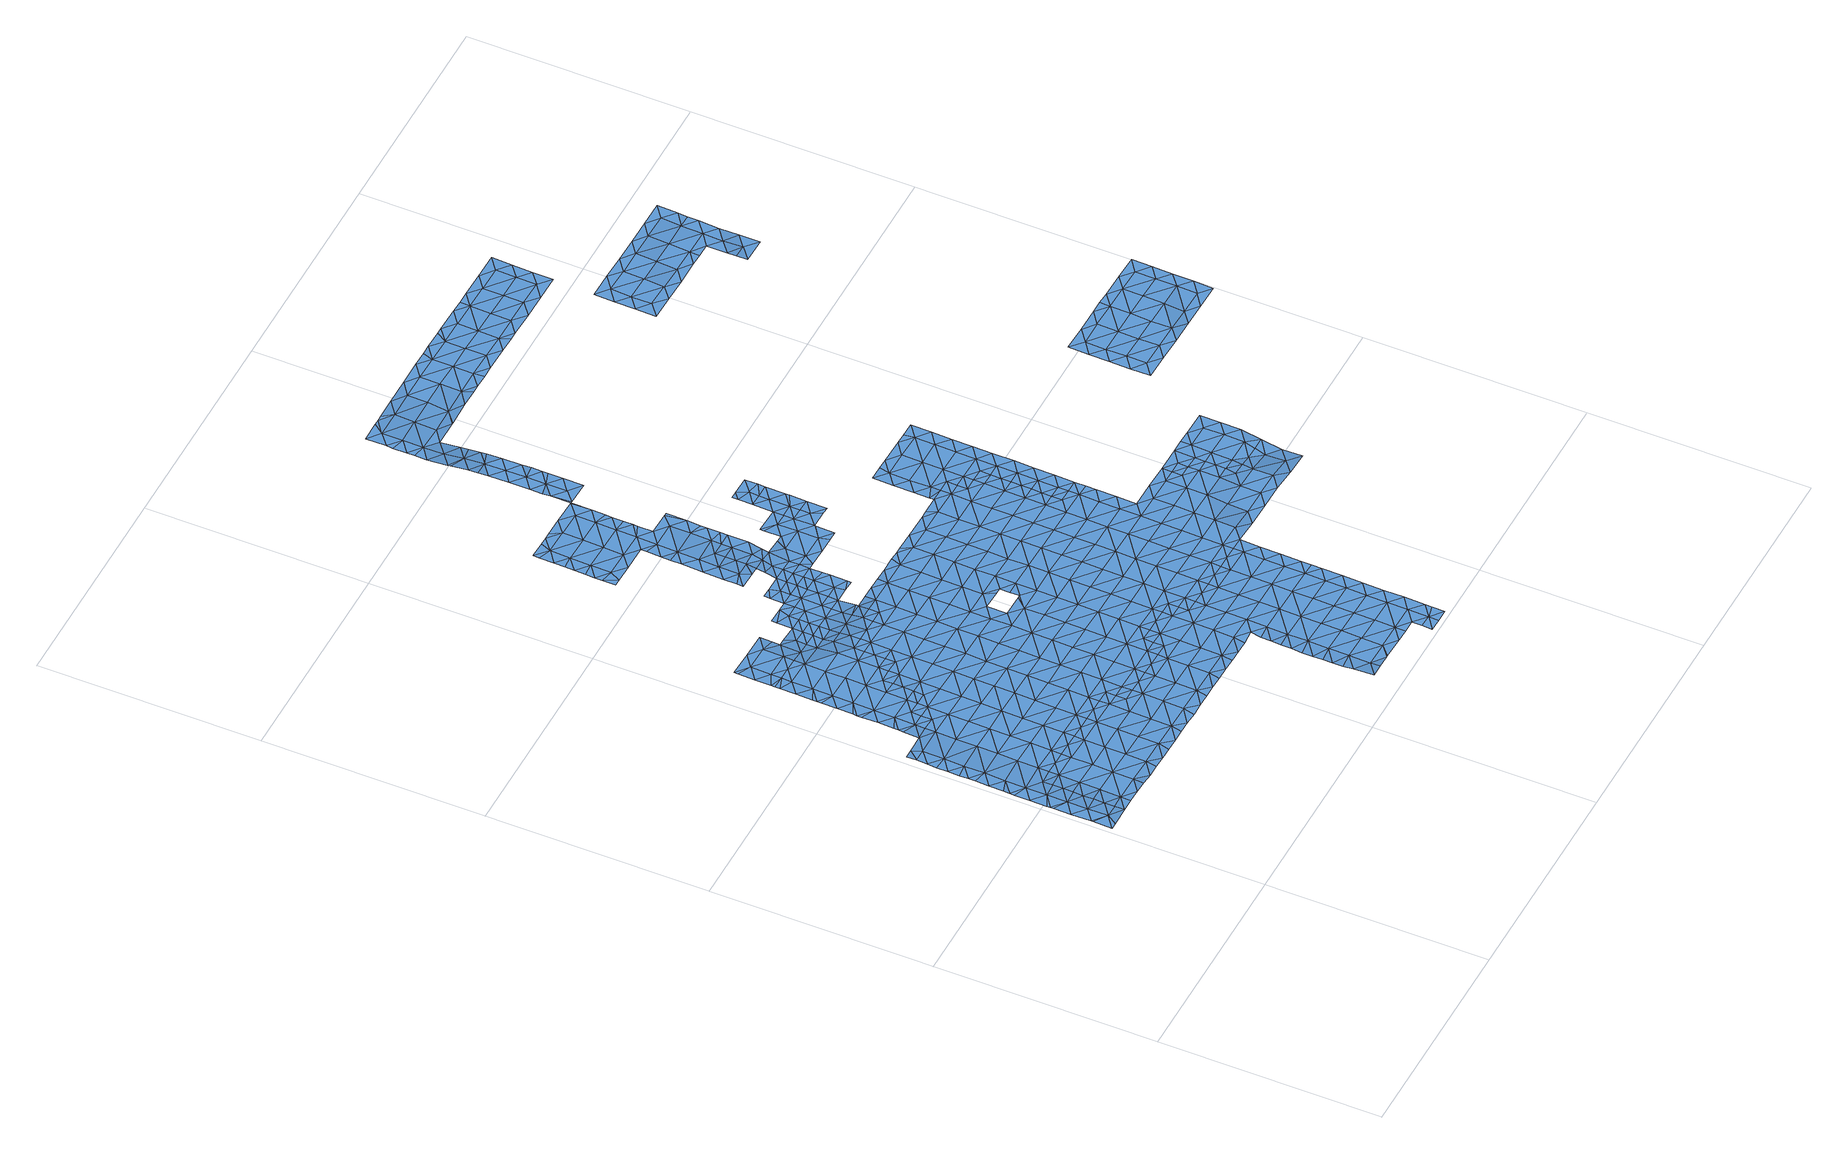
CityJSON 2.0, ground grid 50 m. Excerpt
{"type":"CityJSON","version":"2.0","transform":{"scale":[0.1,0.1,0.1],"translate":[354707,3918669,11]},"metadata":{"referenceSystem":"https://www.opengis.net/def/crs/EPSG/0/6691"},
"CityObjects":{
"waterbody1":{"type":"WaterBody","attributes":{"name":"7","class":"1140","function":"1","WaterBodyRiverFloodingRiskAttribute.description":"4","WaterBodyRiverFloodingRiskAttribute.rankOrg":"1","WaterBodyRiverFloodingRiskAttribute.adminType":"2","WaterBodyRiverFloodingRiskAttribute.scale":"L2"},"geometry":[{"type":"MultiSurface","lod":"1","boundaries":[[[0,1,2]],[[2,1,3]],[[3,1,4]],[[5,4,1]],[[6,4,5]],[[1,0,7]],[[6,8,9]],[[10,5,1]],[[9,8,11]],[[12,10,1]],[[6,5,8]],[[12,1,7]],[[13,14,15]],[[13,11,14]],[[16,17,5]],[[11,8,14]],[[5,10,16]],[[8,5,17]],[[15,18,19]],[[19,18,20]],[[21,22,8]],[[15,14,18]],[[8,17,21]],[[14,8,22]],[[23,24,25]],[[23,20,24]],[[26,27,14]],[[14,27,18]],[[20,18,24]],[[26,14,22]],[[28,25,29]],[[25,24,29]],[[30,28,29]],[[31,32,30]],[[27,33,18]],[[32,31,34]],[[31,30,29]],[[33,35,18]],[[34,36,37]],[[31,36,34]],[[24,18,35]],[[36,38,37]],[[27,39,33]],[[29,24,35]],[[38,40,41]],[[42,31,29]],[[36,40,38]],[[41,43,44]],[[39,45,33]],[[41,40,43]],[[46,29,35]],[[42,29,46]],[[36,31,42]],[[40,47,43]],[[48,33,45]],[[33,49,35]],[[42,50,36]],[[51,48,45]],[[40,36,52]],[[46,35,49]],[[52,36,50]],[[40,52,47]],[[33,48,49]],[[53,42,46]],[[51,54,48]],[[53,50,42]],[[55,46,49]],[[56,47,52]],[[53,46,55]],[[57,48,54]],[[53,58,50]],[[56,52,59]],[[49,48,60]],[[52,50,61]],[[54,62,57]],[[55,49,60]],[[61,50,58]],[[48,57,60]],[[63,53,55]],[[59,52,61]],[[62,64,57]],[[63,58,53]],[[65,55,60]],[[66,67,68]],[[66,59,61]],[[68,59,66]],[[63,55,65]],[[64,69,57]],[[57,69,60]],[[63,70,58]],[[71,67,66]],[[61,58,70]],[[72,71,66]],[[69,64,73]],[[65,60,74]],[[66,61,75]],[[74,60,69]],[[75,61,70]],[[73,76,69]],[[77,65,74]],[[78,70,63]],[[79,66,75]],[[72,66,79]],[[63,65,80]],[[80,78,63]],[[65,77,80]],[[81,69,76]],[[69,82,74]],[[83,84,85]],[[70,86,75]],[[83,72,79]],[[85,72,83]],[[83,87,84]],[[75,88,79]],[[89,87,90]],[[81,76,91]],[[89,84,87]],[[77,74,82]],[[88,83,79]],[[69,81,82]],[[70,78,86]],[[82,92,77]],[[77,93,80]],[[94,90,87]],[[91,95,81]],[[75,86,88]],[[96,87,83]],[[88,97,83]],[[87,98,94]],[[99,86,78]],[[100,82,81]],[[101,102,103]],[[77,92,93]],[[104,81,95]],[[78,80,99]],[[95,101,105]],[[100,92,82]],[[101,103,105]],[[80,93,99]],[[83,97,96]],[[104,95,105]],[[98,87,96]],[[103,106,105]],[[100,81,104]],[[107,93,92]],[[88,86,108]],[[88,109,97]],[[100,107,92]],[[86,99,108]],[[110,111,112]],[[110,98,96]],[[112,98,110]],[[106,113,105]],[[88,108,109]],[[114,115,116]],[[115,111,110]],[[114,111,115]],[[104,105,113]],[[99,93,117]],[[96,97,118]],[[113,119,104]],[[104,120,100]],[[93,107,117]],[[97,109,118]],[[121,116,115]],[[106,122,113]],[[119,120,104]],[[108,99,123]],[[100,120,107]],[[124,115,110]],[[123,99,117]],[[123,125,108]],[[108,126,109]],[[96,118,127]],[[110,96,124]],[[122,128,113]],[[124,96,127]],[[129,118,109]],[[121,115,130]],[[120,131,107]],[[107,132,117]],[[124,133,115]],[[131,132,107]],[[128,134,113]],[[126,108,125]],[[135,119,113]],[[115,133,130]],[[117,136,123]],[[135,120,119]],[[127,118,129]],[[123,136,125]],[[109,126,129]],[[129,137,127]],[[134,128,138]],[[139,130,133]],[[135,113,134]],[[136,117,132]],[[140,126,125]],[[124,127,137]],[[120,141,131]],[[142,133,124]],[[137,142,124]],[[138,143,134]],[[133,144,139]],[[131,145,132]],[[140,125,136]],[[120,135,141]],[[141,145,131]],[[146,135,134]],[[147,144,133]],[[142,147,133]],[[148,146,134]],[[134,143,148]],[[129,126,149]],[[132,150,136]],[[129,151,137]],[[145,150,132]],[[126,140,149]],[[152,141,135]],[[151,129,149]],[[153,135,146]],[[144,154,155]],[[147,154,144]],[[136,156,140]],[[151,157,137]],[[137,158,142]],[[155,154,159]],[[140,160,149]],[[157,158,137]],[[161,145,141]],[[162,136,150]],[[142,163,147]],[[153,146,164]],[[165,159,154]],[[160,166,149]],[[152,135,153]],[[149,166,151]],[[140,156,160]],[[158,163,142]],[[136,162,156]],[[167,165,154]],[[164,168,153]],[[161,141,152]],[[150,145,161]],[[169,162,150]],[[163,170,147]],[[166,171,151]],[[161,169,150]],[[151,172,157]],[[154,147,170]],[[173,152,153]],[[174,160,156]],[[171,172,151]],[[154,170,167]],[[173,153,168]],[[157,172,158]],[[169,175,162]],[[176,171,166]],[[177,161,152]],[[156,162,175]],[[178,179,156]],[[158,180,163]],[[174,156,179]],[[172,180,158]],[[173,168,181]],[[167,170,182]],[[183,169,161]],[[177,152,173]],[[184,171,176]],[[156,175,178]],[[180,185,163]],[[181,186,173]],[[183,161,177]],[[170,163,185]],[[184,187,171]],[[188,175,169]],[[189,172,171]],[[182,170,190]],[[191,192,184]],[[191,179,192]],[[185,193,170]],[[179,178,192]],[[194,177,173]],[[195,196,197]],[[198,169,183]],[[199,173,186]],[[200,180,172]],[[201,197,196]],[[190,170,193]],[[186,201,196]],[[187,184,192]],[[194,183,177]],[[188,169,198]],[[189,171,187]],[[202,185,180]],[[199,186,196]],[[193,203,190]],[[178,175,204]],[[178,205,192]],[[195,206,196]],[[194,173,199]],[[207,198,183]],[[204,175,188]],[[200,202,180]],[[202,193,185]],[[172,189,200]],[[206,208,196]],[[205,178,204]],[[187,192,205]],[[196,208,199]],[[209,189,187]],[[207,183,194]],[[198,210,188]],[[207,210,198]],[[203,193,211]],[[212,208,206]],[[209,187,205]],[[208,213,199]],[[199,214,194]],[[215,193,202]],[[210,216,188]],[[211,193,215]],[[213,214,199]],[[204,188,216]],[[200,189,217]],[[211,215,218]],[[194,219,207]],[[204,220,205]],[[189,209,217]],[[212,221,208]],[[202,200,222]],[[207,223,210]],[[204,216,224]],[[205,225,209]],[[200,217,222]],[[222,226,202]],[[223,216,210]],[[220,204,224]],[[220,225,205]],[[218,215,227]],[[194,214,219]],[[215,202,226]],[[228,217,209]],[[213,208,229]],[[208,221,229]],[[207,219,223]],[[215,230,227]],[[217,228,222]],[[223,231,216]],[[215,226,230]],[[221,232,229]],[[214,213,233]],[[224,216,231]],[[234,226,222]],[[224,235,220]],[[213,229,233]],[[209,225,228]],[[232,236,229]],[[219,214,237]],[[220,238,225]],[[214,233,237]],[[237,239,219]],[[219,240,223]],[[226,241,230]],[[224,231,235]],[[222,228,234]],[[234,241,226]],[[242,233,229]],[[227,230,243]],[[244,228,225]],[[220,235,238]],[[245,237,233]],[[229,236,242]],[[246,235,231]],[[247,242,236]],[[219,239,240]],[[242,245,233]],[[228,248,234]],[[249,230,241]],[[231,223,246]],[[225,238,244]],[[243,230,249]],[[250,239,237]],[[223,240,246]],[[235,251,238]],[[245,250,237]],[[252,243,249]],[[228,244,248]],[[247,253,242]],[[254,240,239]],[[255,256,234]],[[251,235,246]],[[238,257,244]],[[249,258,252]],[[251,257,238]],[[234,248,255]],[[241,234,256]],[[253,259,242]],[[260,246,240]],[[261,245,242]],[[244,262,248]],[[239,250,254]],[[249,241,263]],[[264,250,245]],[[263,241,256]],[[249,263,258]],[[246,265,251]],[[240,254,260]],[[244,257,262]],[[266,259,253]],[[261,242,259]],[[264,254,250]],[[255,248,267]],[[246,260,265]],[[265,268,251]],[[251,269,257]],[[248,262,267]],[[267,270,255]],[[271,258,263]],[[272,260,254]],[[257,273,262]],[[268,269,251]],[[245,261,264]],[[256,255,270]],[[263,256,274]],[[275,265,260]],[[273,276,262]],[[277,261,259]],[[263,278,271]],[[276,279,262]],[[262,279,267]],[[257,269,273]],[[280,278,263]],[[263,274,280]],[[254,264,272]],[[274,256,281]],[[282,268,265]],[[256,270,281]],[[275,282,265]],[[279,283,267]],[[259,266,277]],[[283,284,267]],[[267,284,270]],[[275,260,285]],[[277,286,261]],[[261,287,264]],[[260,272,285]],[[288,273,269]],[[289,269,268]],[[290,274,281]],[[284,291,270]],[[292,281,270]],[[291,292,270]],[[289,268,282]],[[266,293,277]],[[264,294,272]],[[295,290,281]],[[296,297,269]],[[296,269,289]],[[261,286,287]],[[272,294,285]],[[295,281,292]],[[288,269,297]],[[275,285,298]],[[299,290,295]],[[300,286,277]],[[294,264,287]],[[293,300,277]],[[301,287,286]],[[298,285,302]],[[285,294,302]],[[301,286,300]],[[303,294,287]],[[293,304,300]],[[305,303,287]],[[302,294,306]],[[287,301,305]],[[306,307,302]],[[298,302,308]],[[307,308,302]],[[304,309,300]],[[300,309,301]],[[306,294,303]],[[301,310,305]],[[311,306,303]],[[310,312,305]],[[312,313,305]],[[301,314,310]],[[303,305,313]],[[315,311,303]],[[304,316,309]],[[301,309,314]],[[315,303,313]],[[317,310,314]],[[311,315,318]],[[316,319,309]],[[314,320,317]],[[314,309,319]],[[319,321,314]],[[314,321,320]],[[316,322,319]],[[323,320,321]],[[324,321,319]],[[322,324,319]],[[321,325,323]],[[324,325,321]]]}]},
"waterbody2":{"type":"WaterBody","attributes":{"name":"7","class":"1140","function":"1","WaterBodyRiverFloodingRiskAttribute.description":"4","WaterBodyRiverFloodingRiskAttribute.rankOrg":"2","WaterBodyRiverFloodingRiskAttribute.adminType":"2","WaterBodyRiverFloodingRiskAttribute.scale":"L2"},"geometry":[{"type":"MultiSurface","lod":"1","boundaries":[[[326,90,327]],[[328,326,329]],[[71,328,67]],[[330,59,68]],[[111,331,332]],[[112,111,332]],[[98,112,332]],[[94,98,332]],[[329,326,327]],[[84,326,328]],[[85,71,72]],[[71,85,328]],[[85,84,328]],[[84,89,326]],[[89,90,326]],[[333,334,335]],[[90,332,327]],[[94,332,90]],[[68,67,330]],[[336,330,337]],[[67,337,330]],[[328,337,67]],[[337,328,329]],[[338,337,329]],[[339,338,329]],[[340,329,334]],[[340,334,341]],[[342,343,344]],[[345,346,347]],[[344,343,348]],[[348,349,350]],[[351,159,352]],[[353,335,334]],[[114,116,331]],[[121,130,354]],[[354,130,355]],[[354,355,356]],[[357,116,349]],[[139,144,351]],[[144,155,351]],[[340,339,329]],[[341,334,333]],[[329,327,334]],[[327,332,331]],[[358,359,343]],[[350,360,348]],[[348,360,361]],[[361,344,348]],[[362,345,363]],[[345,347,363]],[[364,363,347]],[[363,364,358]],[[365,358,364]],[[366,358,365]],[[366,335,358]],[[366,367,335]],[[327,353,334]],[[353,327,331]],[[353,331,359]],[[155,159,351]],[[357,349,348]],[[343,357,348]],[[359,357,343]],[[331,357,359]],[[357,331,116]],[[353,359,335]],[[116,354,349]],[[114,331,111]],[[116,121,354]],[[130,351,355]],[[356,349,354]],[[352,355,351]],[[130,139,351]],[[368,330,336]],[[369,336,337]],[[369,337,338]],[[333,335,367]],[[358,335,359]],[[358,343,363]],[[363,343,362]],[[342,362,343]],[[47,330,368]],[[47,56,330]],[[56,59,330]]]}]},
"waterbody3":{"type":"WaterBody","attributes":{"name":"7","class":"1140","function":"1","WaterBodyRiverFloodingRiskAttribute.description":"4","WaterBodyRiverFloodingRiskAttribute.rankOrg":"1","WaterBodyRiverFloodingRiskAttribute.adminType":"2","WaterBodyRiverFloodingRiskAttribute.scale":"L2"},"geometry":[{"type":"MultiSurface","lod":"1","boundaries":[[[345,362,370]],[[371,370,362]],[[345,370,372]],[[372,370,373]],[[374,375,376]],[[361,374,376]],[[361,360,374]],[[376,377,344]],[[377,376,378]],[[377,379,380]],[[377,380,371]],[[371,380,381]],[[381,380,382]],[[382,380,383]],[[383,380,379]],[[371,344,377]],[[342,344,371]],[[345,372,346]],[[362,342,371]],[[376,344,361]],[[375,378,376]],[[381,370,371]],[[384,381,382]],[[373,381,385]],[[373,370,381]],[[385,381,384]]]}]},
"waterbody4":{"type":"WaterBody","attributes":{"name":"7","class":"1140","function":"1","WaterBodyRiverFloodingRiskAttribute.description":"4","WaterBodyRiverFloodingRiskAttribute.rankOrg":"2","WaterBodyRiverFloodingRiskAttribute.adminType":"2","WaterBodyRiverFloodingRiskAttribute.scale":"L2"},"geometry":[{"type":"MultiSurface","lod":"1","boundaries":[[[386,387,388]],[[389,390,391]],[[392,393,389]],[[393,392,394]],[[128,395,396]],[[397,143,398]],[[397,398,399]],[[400,401,402]],[[402,388,403]],[[403,388,387]],[[404,403,387]],[[404,405,403]],[[406,405,404]],[[406,407,405]],[[406,408,407]],[[406,409,408]],[[406,410,409]],[[410,411,409]],[[410,412,411]],[[404,412,410]],[[411,412,413]],[[412,414,413]],[[387,414,412]],[[413,414,390]],[[413,390,415]],[[415,390,393]],[[416,415,393]],[[417,415,416]],[[411,415,417]],[[418,411,417]],[[419,418,417]],[[418,419,420]],[[421,420,419]],[[422,423,424]],[[422,425,423]],[[426,423,425]],[[423,426,427]],[[427,426,428]],[[426,429,428]],[[426,417,429]],[[428,429,430]],[[430,429,416]],[[430,416,431]],[[416,432,431]],[[431,432,433]],[[432,434,433]],[[394,434,432]],[[435,436,396]],[[437,435,438]],[[439,440,441]],[[439,424,440]],[[442,437,443]],[[408,444,445]],[[446,447,448]],[[448,449,446]],[[448,450,449]],[[64,451,452]],[[448,453,454]],[[448,455,453]],[[453,455,456]],[[456,457,453]],[[458,459,460]],[[438,460,459]],[[461,431,462]],[[460,438,463]],[[438,464,463]],[[438,435,464]],[[435,396,464]],[[396,395,464]],[[465,464,395]],[[465,395,106]],[[122,106,395]],[[395,128,122]],[[465,106,103]],[[103,102,465]],[[466,467,468]],[[468,467,469]],[[470,471,472]],[[471,473,472]],[[473,474,472]],[[475,470,472]],[[476,475,477]],[[477,475,400]],[[400,403,477]],[[478,476,477]],[[478,477,479]],[[407,479,477]],[[480,479,407]],[[468,479,480]],[[468,481,479]],[[482,479,481]],[[478,479,482]],[[475,472,400]],[[469,481,468]],[[466,468,480]],[[483,466,480]],[[480,484,483]],[[408,484,480]],[[445,484,408]],[[485,444,409]],[[409,486,485]],[[418,486,409]],[[487,486,418]],[[442,441,437]],[[440,437,441]],[[437,440,435]],[[435,440,436]],[[440,427,436]],[[436,427,399]],[[398,436,399]],[[398,396,436]],[[143,396,398]],[[138,396,143]],[[138,128,396]],[[181,168,488]],[[168,397,488]],[[168,164,397]],[[164,146,397]],[[397,146,148]],[[397,399,488]],[[488,399,197]],[[197,399,489]],[[489,399,428]],[[195,197,489]],[[212,461,221]],[[461,462,221]],[[102,490,465]],[[462,431,491]],[[491,236,462]],[[247,236,491]],[[253,247,491]],[[232,462,236]],[[232,221,462]],[[212,206,461]],[[461,206,489]],[[430,461,489]],[[201,186,488]],[[489,206,195]],[[197,201,488]],[[181,488,186]],[[492,490,102]],[[452,490,492]],[[493,490,452]],[[493,494,490]],[[454,494,493]],[[495,493,452]],[[493,495,450]],[[494,465,490]],[[494,463,465]],[[463,494,453]],[[463,464,465]],[[460,463,453]],[[496,438,459]],[[496,443,438]],[[437,438,443]],[[458,460,457]],[[460,453,457]],[[453,494,454]],[[450,454,493]],[[449,450,497]],[[449,497,498]],[[498,497,499]],[[497,500,499]],[[10,499,500]],[[499,501,498]],[[502,501,499]],[[449,503,504]],[[505,503,498]],[[101,95,492]],[[91,492,95]],[[91,76,492]],[[54,51,506]],[[506,451,54]],[[507,451,506]],[[507,495,451]],[[507,497,495]],[[507,508,497]],[[507,509,508]],[[509,22,508]],[[26,22,509]],[[7,502,499]],[[501,505,498]],[[503,449,498]],[[504,446,449]],[[447,455,448]],[[12,7,499]],[[499,10,12]],[[16,10,500]],[[17,16,500]],[[17,500,508]],[[448,454,450]],[[21,17,508]],[[26,509,27]],[[22,21,508]],[[508,500,497]],[[495,497,450]],[[451,495,452]],[[451,64,62]],[[73,64,452]],[[76,73,452]],[[507,506,509]],[[506,45,509]],[[62,54,451]],[[51,45,506]],[[45,39,509]],[[39,27,509]],[[76,452,492]],[[102,101,492]],[[253,491,510]],[[510,491,433]],[[434,510,433]],[[491,431,433]],[[461,430,431]],[[428,430,489]],[[428,399,427]],[[440,423,427]],[[426,425,419]],[[423,440,424]],[[425,421,419]],[[420,487,418]],[[419,417,426]],[[429,417,416]],[[416,393,432]],[[413,415,411]],[[409,411,418]],[[408,409,444]],[[480,407,408]],[[407,477,405]],[[410,406,404]],[[405,477,403]],[[404,387,412]],[[402,403,400]],[[401,400,472]],[[511,401,472]],[[511,472,474]],[[393,394,432]],[[389,393,390]],[[391,390,414]],[[414,386,391]],[[387,386,414]],[[148,143,397]]]}]},
"waterbody5":{"type":"WaterBody","attributes":{"name":"7","class":"1140","function":"1","WaterBodyRiverFloodingRiskAttribute.description":"4","WaterBodyRiverFloodingRiskAttribute.rankOrg":"1","WaterBodyRiverFloodingRiskAttribute.adminType":"2","WaterBodyRiverFloodingRiskAttribute.scale":"L2"},"geometry":[{"type":"MultiSurface","lod":"1","boundaries":[[[512,352,159]],[[355,513,514]],[[512,515,516]],[[352,512,516]],[[515,517,516]],[[356,355,514]],[[518,350,514]],[[356,514,350]],[[349,356,350]],[[355,516,513]],[[517,513,516]],[[355,352,516]],[[350,518,360]],[[514,513,518]]]}]},
"waterbody6":{"type":"WaterBody","attributes":{"name":"7","class":"1140","function":"1","WaterBodyRiverFloodingRiskAttribute.description":"4","WaterBodyRiverFloodingRiskAttribute.rankOrg":"1","WaterBodyRiverFloodingRiskAttribute.adminType":"2","WaterBodyRiverFloodingRiskAttribute.scale":"L2"},"geometry":[{"type":"MultiSurface","lod":"1","boundaries":[[[519,520,521]],[[522,523,524]],[[375,519,521]],[[375,521,522]],[[523,522,521]],[[525,523,521]],[[520,525,521]],[[523,525,526]]]}]},
"waterbody7":{"type":"WaterBody","attributes":{"name":"7","class":"1140","function":"1","WaterBodyRiverFloodingRiskAttribute.description":"4","WaterBodyRiverFloodingRiskAttribute.rankOrg":"2","WaterBodyRiverFloodingRiskAttribute.adminType":"2","WaterBodyRiverFloodingRiskAttribute.scale":"L2"},"geometry":[{"type":"MultiSurface","lod":"1","boundaries":[[[525,527,526]],[[519,374,528]],[[529,530,527]],[[360,528,374]],[[531,532,527]],[[520,529,527]],[[513,529,520]],[[513,520,528]],[[525,520,527]],[[360,518,528]],[[533,527,532]],[[533,526,527]],[[375,374,519]],[[527,530,531]],[[513,517,529]],[[515,529,517]],[[515,534,529]],[[529,534,530]],[[518,513,528]],[[528,520,519]]]}]},
"waterbody8":{"type":"WaterBody","attributes":{"name":"7","class":"1140","function":"1","WaterBodyRiverFloodingRiskAttribute.description":"4","WaterBodyRiverFloodingRiskAttribute.rankOrg":"1","WaterBodyRiverFloodingRiskAttribute.adminType":"2","WaterBodyRiverFloodingRiskAttribute.scale":"L2"},"geometry":[{"type":"MultiSurface","lod":"1","boundaries":[[[533,532,535]],[[533,535,536]],[[537,536,535]],[[537,538,536]],[[538,539,536]],[[526,533,536]],[[536,539,526]],[[539,538,540]]]}]},
"waterbody9":{"type":"WaterBody","attributes":{"name":"7","class":"1140","function":"1","WaterBodyRiverFloodingRiskAttribute.description":"4","WaterBodyRiverFloodingRiskAttribute.rankOrg":"1","WaterBodyRiverFloodingRiskAttribute.adminType":"2","WaterBodyRiverFloodingRiskAttribute.scale":"L2"},"geometry":[{"type":"MultiSurface","lod":"1","boundaries":[[[531,530,541]],[[515,542,543]],[[544,543,542]],[[544,545,543]],[[534,543,530]],[[530,543,541]],[[531,546,532]],[[546,531,541]],[[547,546,541]],[[548,547,541]],[[548,541,545]],[[541,543,545]],[[544,542,549]],[[534,515,543]]]}]},
"waterbody10":{"type":"WaterBody","attributes":{"name":"7","class":"1140","function":"1","WaterBodyRiverFloodingRiskAttribute.description":"4","WaterBodyRiverFloodingRiskAttribute.rankOrg":"2","WaterBodyRiverFloodingRiskAttribute.adminType":"2","WaterBodyRiverFloodingRiskAttribute.scale":"L2"},"geometry":[{"type":"MultiSurface","lod":"1","boundaries":[[[537,535,550]],[[546,547,551]],[[550,552,553]],[[552,551,547]],[[550,551,552]],[[532,546,551]],[[535,532,551]],[[550,535,551]]]}]},
"waterbody11":{"type":"WaterBody","attributes":{"name":"7","class":"1140","function":"1","WaterBodyRiverFloodingRiskAttribute.description":"4","WaterBodyRiverFloodingRiskAttribute.rankOrg":"1","WaterBodyRiverFloodingRiskAttribute.adminType":"2","WaterBodyRiverFloodingRiskAttribute.scale":"L2"},"geometry":[{"type":"MultiSurface","lod":"1","boundaries":[[[554,555,556]],[[555,554,557]],[[558,557,554]],[[559,560,561]],[[559,561,562]],[[563,564,565]],[[566,567,568]],[[569,570,571]],[[572,555,557]],[[554,573,574]],[[575,576,556]],[[577,574,573]],[[578,577,573]],[[579,576,580]],[[576,579,578]],[[576,578,573]],[[577,578,581]],[[576,573,556]],[[576,582,580]],[[583,584,585]],[[566,560,583]],[[560,566,568]],[[586,587,566]],[[588,587,586]],[[571,587,588]],[[571,570,587]],[[585,586,566]],[[570,567,587]],[[589,567,570]],[[590,591,592]],[[592,589,593]],[[570,569,593]],[[593,594,592]],[[592,594,595]],[[582,590,592]],[[575,590,582]],[[575,596,590]],[[592,591,589]],[[597,598,599]],[[600,601,568]],[[561,568,601]],[[602,561,601]],[[603,561,602]],[[561,603,562]],[[562,603,565]],[[565,603,563]],[[563,603,604]],[[604,603,605]],[[605,603,602]],[[554,574,558]],[[592,595,582]],[[606,607,596]],[[583,585,566]],[[561,560,568]],[[568,567,600]],[[593,589,570]],[[567,566,587]],[[608,569,571]],[[595,609,582]],[[582,609,580]],[[554,556,573]],[[575,582,576]],[[610,606,596]],[[555,572,611]],[[611,612,555]],[[596,607,613]],[[614,613,597]],[[567,589,615]],[[616,615,589]],[[591,590,614]],[[556,555,617]],[[617,596,575]],[[617,610,596]],[[618,610,617]],[[598,613,607]],[[598,597,613]],[[600,567,619]],[[618,617,620]],[[619,567,615]],[[616,589,591]],[[590,613,614]],[[590,596,613]],[[575,556,617]],[[612,620,555]],[[555,620,617]]]}]},
"waterbody12":{"type":"WaterBody","attributes":{"name":"7","class":"1140","function":"1","WaterBodyRiverFloodingRiskAttribute.description":"4","WaterBodyRiverFloodingRiskAttribute.rankOrg":"2","WaterBodyRiverFloodingRiskAttribute.adminType":"2","WaterBodyRiverFloodingRiskAttribute.scale":"L2"},"geometry":[{"type":"MultiSurface","lod":"1","boundaries":[[[621,622,623]],[[565,624,622]],[[565,564,624]],[[623,622,625]],[[624,625,622]],[[584,583,621]],[[583,560,621]],[[560,559,621]],[[625,624,626]],[[562,565,622]],[[621,562,622]],[[559,562,621]],[[621,623,584]]]}]},
"waterbody13":{"type":"WaterBody","attributes":{"name":"7","class":"1140","function":"1","WaterBodyRiverFloodingRiskAttribute.description":"4","WaterBodyRiverFloodingRiskAttribute.rankOrg":"1","WaterBodyRiverFloodingRiskAttribute.adminType":"2","WaterBodyRiverFloodingRiskAttribute.scale":"L2"},"geometry":[{"type":"MultiSurface","lod":"1","boundaries":[[[627,628,629]],[[630,628,627]],[[552,631,632]],[[629,628,632]],[[633,628,634]],[[635,633,634]],[[635,634,636]],[[637,636,634]],[[638,637,634]],[[639,630,640]],[[641,639,640]],[[642,641,640]],[[627,643,640]],[[629,644,627]],[[645,644,629]],[[646,645,629]],[[646,629,647]],[[642,640,643]],[[630,638,634]],[[627,640,630]],[[629,632,647]],[[648,537,649]],[[631,647,632]],[[624,564,648]],[[552,547,631]],[[550,553,649]],[[553,626,649]],[[650,626,553]],[[633,651,650]],[[650,628,633]],[[628,650,632]],[[634,628,630]],[[624,648,649]],[[626,650,651]],[[632,650,553]],[[626,624,649]],[[537,550,649]],[[553,552,632]]]}]},
"waterbody14":{"type":"WaterBody","attributes":{"name":"7","class":"1140","function":"1","WaterBodyRiverFloodingRiskAttribute.description":"4","WaterBodyRiverFloodingRiskAttribute.rankOrg":"2","WaterBodyRiverFloodingRiskAttribute.adminType":"2","WaterBodyRiverFloodingRiskAttribute.scale":"L2"},"geometry":[{"type":"MultiSurface","lod":"1","boundaries":[[[630,652,638]],[[653,654,652]],[[653,652,641]],[[639,641,652]],[[639,652,630]],[[655,656,657]],[[638,652,637]],[[657,637,652]],[[657,658,637]],[[654,657,652]],[[656,658,657]],[[654,655,657]]]}]},
"waterbody15":{"type":"WaterBody","attributes":{"name":"7","class":"1140","function":"1","WaterBodyRiverFloodingRiskAttribute.description":"4","WaterBodyRiverFloodingRiskAttribute.rankOrg":"1","WaterBodyRiverFloodingRiskAttribute.adminType":"2","WaterBodyRiverFloodingRiskAttribute.scale":"L2"},"geometry":[{"type":"MultiSurface","lod":"1","boundaries":[[[659,660,661]],[[659,662,660]],[[663,662,659]],[[658,660,662]],[[656,664,660]],[[664,661,660]],[[658,656,660]],[[664,656,655]]]}]},
"waterbody16":{"type":"WaterBody","attributes":{"name":"7","class":"1140","function":"1","WaterBodyRiverFloodingRiskAttribute.description":"4","WaterBodyRiverFloodingRiskAttribute.rankOrg":"2","WaterBodyRiverFloodingRiskAttribute.adminType":"2","WaterBodyRiverFloodingRiskAttribute.scale":"L2"},"geometry":[{"type":"MultiSurface","lod":"1","boundaries":[[[665,666,667]],[[666,668,669]],[[666,669,670]],[[671,667,666]],[[672,673,667]],[[673,672,674]],[[674,672,675]],[[672,667,671]],[[291,284,676]],[[677,676,284]],[[678,677,679]],[[677,680,679]],[[680,677,279]],[[283,279,677]],[[288,276,273]],[[276,288,680]],[[288,297,680]],[[276,680,279]],[[297,679,680]],[[681,682,683]],[[684,682,681]],[[684,299,682]],[[684,685,299]],[[686,685,684]],[[685,686,278]],[[278,686,687]],[[686,671,687]],[[671,686,688]],[[688,686,689]],[[688,689,690]],[[690,689,691]],[[689,684,691]],[[675,672,692]],[[672,688,692]],[[692,688,690]],[[672,671,688]],[[687,671,693]],[[693,671,666]],[[693,666,670]],[[693,670,694]],[[694,687,693]],[[694,695,687]],[[695,271,687]],[[258,271,695]],[[295,292,682]],[[682,292,676]],[[274,290,685]],[[280,274,685]],[[271,278,687]],[[280,685,278]],[[686,684,689]],[[290,299,685]],[[299,295,682]],[[681,691,684]],[[682,676,683]],[[683,676,678]],[[283,677,284]],[[676,292,291]],[[676,677,678]],[[665,668,666]],[[673,665,667]]]}]},
"waterbody17":{"type":"WaterBody","attributes":{"name":"7","class":"1140","function":"1","WaterBodyRiverFloodingRiskAttribute.description":"4","WaterBodyRiverFloodingRiskAttribute.rankOrg":"1","WaterBodyRiverFloodingRiskAttribute.adminType":"2","WaterBodyRiverFloodingRiskAttribute.scale":"L2"},"geometry":[{"type":"MultiSurface","lod":"1","boundaries":[[[696,697,698]],[[696,698,699]],[[699,698,700]],[[700,698,701]],[[701,698,702]],[[701,702,703]],[[701,703,704]],[[705,704,703]],[[706,704,705]],[[704,706,707]],[[708,709,710]],[[708,711,712]],[[713,711,708]],[[714,715,716]],[[717,716,718]],[[719,720,721]],[[721,720,722]],[[723,717,724]],[[724,725,726]],[[727,728,729]],[[730,717,723]],[[731,732,730]],[[730,716,717]],[[730,732,716]],[[733,714,716]],[[733,716,732]],[[728,727,731]],[[730,728,731]],[[728,730,723]],[[728,723,729]],[[729,723,734]],[[734,723,724]],[[697,735,698]],[[720,725,722]],[[724,722,725]],[[717,722,724]],[[718,722,717]],[[722,718,721]],[[710,709,736]],[[721,710,736]],[[718,710,721]],[[716,710,718]],[[716,715,710]],[[715,708,710]],[[708,715,713]],[[713,715,714]],[[737,738,712]],[[712,738,708]],[[735,739,740]],[[741,739,735]],[[707,742,743]],[[707,738,742]],[[706,738,707]],[[738,706,709]],[[709,706,744]],[[745,746,581]],[[746,747,748]],[[749,750,751]],[[744,706,751]],[[736,709,744]],[[721,736,719]],[[746,745,747]],[[745,752,747]],[[752,753,747]],[[724,726,734]],[[754,751,750]],[[754,744,751]],[[754,755,744]],[[744,755,736]],[[756,736,755]],[[736,756,719]],[[757,735,740]],[[697,741,735]],[[743,699,700]],[[707,743,700]],[[742,738,737]],[[707,700,704]],[[751,706,705]],[[703,758,705]],[[704,700,701]],[[703,702,759]],[[759,702,760]],[[761,760,762]],[[763,764,765]],[[764,763,766]],[[766,767,764]],[[767,768,769]],[[770,768,771]],[[769,768,770]],[[760,772,773]],[[764,767,774]],[[775,767,769]],[[775,774,767]],[[774,776,764]],[[777,764,776]],[[760,761,778]],[[772,760,778]],[[772,778,765]],[[764,772,765]],[[777,772,764]],[[773,772,777]],[[773,759,760]],[[779,759,773]],[[759,779,703]],[[780,703,779]],[[703,780,758]],[[781,705,758]],[[749,751,705]],[[781,749,705]],[[771,782,770]],[[771,783,782]],[[753,748,747]],[[784,748,753]],[[783,748,784]],[[771,748,783]],[[746,748,785]],[[785,748,786]],[[786,748,771]],[[786,771,787]],[[787,771,768]],[[787,768,788]],[[788,768,767]],[[788,767,789]],[[789,767,766]],[[740,790,757]],[[762,757,790]],[[760,757,762]],[[702,757,760]],[[735,757,702]],[[698,735,702]],[[708,738,709]]]}]},
"waterbody18":{"type":"WaterBody","attributes":{"name":"7","class":"1140","function":"1","WaterBodyRiverFloodingRiskAttribute.description":"4","WaterBodyRiverFloodingRiskAttribute.rankOrg":"2","WaterBodyRiverFloodingRiskAttribute.adminType":"2","WaterBodyRiverFloodingRiskAttribute.scale":"L2"},"geometry":[{"type":"MultiSurface","lod":"1","boundaries":[[[791,792,793]],[[794,795,792]],[[796,318,797]],[[798,791,793]],[[318,315,799]],[[796,800,318]],[[311,318,800]],[[307,311,800]],[[307,800,308]],[[308,800,796]],[[798,793,801]],[[323,325,801]],[[320,323,801]],[[320,801,802]],[[313,312,802]],[[311,307,306]],[[797,318,799]],[[310,317,312]],[[793,797,799]],[[325,798,801]],[[791,794,792]],[[803,796,797]],[[803,797,795]],[[795,797,792]],[[792,797,793]],[[793,799,801]],[[799,802,801]],[[799,313,802]],[[315,313,799]],[[317,320,802]],[[312,317,802]]]}]},
"waterbody19":{"type":"WaterBody","attributes":{"name":"7","class":"1140","function":"1","WaterBodyRiverFloodingRiskAttribute.description":"4","WaterBodyRiverFloodingRiskAttribute.rankOrg":"1","WaterBodyRiverFloodingRiskAttribute.adminType":"2","WaterBodyRiverFloodingRiskAttribute.scale":"L2"},"geometry":[{"type":"MultiSurface","lod":"1","boundaries":[[[804,805,806]],[[807,808,809]],[[809,808,810]],[[810,811,812]],[[813,812,811]],[[813,814,812]],[[815,814,813]],[[816,814,815]],[[817,814,816]],[[814,817,818]],[[818,817,819]],[[817,820,819]],[[820,821,819]],[[820,822,821]],[[822,820,823]],[[823,820,816]],[[824,823,816]],[[811,825,813]],[[826,827,828]],[[825,826,813]],[[815,813,826]],[[815,829,816]],[[820,817,816]],[[812,818,809]],[[830,806,805]],[[831,818,805]],[[828,815,826]],[[831,805,804]],[[807,831,804]],[[807,809,831]],[[819,805,818]],[[819,821,832]],[[822,833,821]],[[823,834,822]],[[833,832,821]],[[833,835,832]],[[805,819,832]],[[832,830,805]],[[832,836,830]],[[832,835,836]],[[818,831,809]],[[837,838,835]],[[837,835,833]],[[837,833,839]],[[822,839,833]],[[812,814,818]],[[839,822,840]],[[840,822,834]],[[827,826,825]],[[840,834,841]],[[834,842,841]],[[834,823,842]],[[842,823,824]],[[812,809,810]],[[828,829,815]],[[824,816,829]],[[836,835,838]]]}]},
"waterbody20":{"type":"WaterBody","attributes":{"name":"7","class":"1140","function":"1","WaterBodyRiverFloodingRiskAttribute.description":"4","WaterBodyRiverFloodingRiskAttribute.rankOrg":"1","WaterBodyRiverFloodingRiskAttribute.adminType":"2","WaterBodyRiverFloodingRiskAttribute.scale":"L2"},"geometry":[{"type":"MultiSurface","lod":"1","boundaries":[[[843,844,845]],[[844,843,846]],[[847,844,846]],[[847,848,844]],[[847,849,848]],[[847,850,849]],[[850,847,851]],[[852,850,851]],[[853,850,852]],[[853,854,850]],[[853,855,854]],[[855,853,856]],[[856,853,857]],[[853,858,857]],[[859,860,861]],[[859,862,860]],[[862,863,860]],[[864,865,866]],[[867,865,864]],[[868,865,867]],[[868,869,865]],[[870,871,864]],[[864,856,870]],[[872,870,856]],[[856,873,872]],[[863,872,873]],[[871,867,864]],[[866,865,869]],[[874,845,848]],[[875,876,877]],[[854,875,877]],[[854,877,849]],[[849,877,878]],[[879,875,866]],[[845,844,848]],[[847,846,851]],[[878,874,848]],[[849,878,848]],[[850,854,849]],[[858,853,852]],[[855,875,854]],[[855,856,864]],[[856,857,873]],[[880,861,860]],[[880,873,857]],[[873,880,860]],[[860,863,873]],[[881,874,878]],[[878,882,881]],[[877,882,878]],[[876,882,877]],[[879,866,869]],[[876,875,879]],[[855,866,875]],[[864,866,855]]]}]}
},
"vertices":[
[17,342,14],[32,365,14],[3,342,14],[4,385,14],[4,388,14],[32,411,14],[4,435,13],[60,341,17],[33,457,13],[5,473,12],[60,387,16],[5,481,12],[60,364,16],[5,489,12],[34,503,12],[6,527,11],[61,411,16],[61,434,15],[35,550,11],[6,561,11],[7,573,11],[62,457,15],[62,480,15],[7,587,12],[35,596,11],[7,619,12],[62,503,15],[63,526,14],[8,649,12],[36,642,13],[8,666,12],[37,688,12],[8,685,12],[91,549,18],[9,712,12],[92,595,18],[38,734,12],[9,736,12],[10,758,12],[91,526,18],[38,781,13],[10,782,13],[94,687,18],[28,804,14],[10,804,13],[119,525,18],[93,641,18],[67,803,16],[148,548,18],[149,594,18],[94,734,18],[148,525,18],[95,780,18],[150,686,18],[176,524,18],[150,640,18],[95,803,18],[205,547,18],[151,733,18],[124,802,18],[206,593,18],[152,779,18],[205,524,18],[207,686,18],[233,523,18],[206,639,18],[153,825,18],[125,849,18],[124,826,18],[262,546,18],[208,732,18],[153,848,18],[181,848,18],[261,523,18],[262,592,18],[209,778,18],[290,522,18],[263,638,18],[265,731,18],[209,824,19],[264,685,18],[318,545,18],[319,591,18],[210,870,19],[182,894,19],[182,871,18],[265,777,18],[211,917,19],[266,823,19],[183,917,18],[183,940,18],[318,522,18],[320,637,18],[321,684,18],[211,940,19],[346,521,18],[268,916,19],[267,869,19],[240,939,19],[321,730,18],[376,590,18],[346,498,18],[346,475,18],[374,475,18],[375,544,18],[374,498,18],[402,474,18],[377,637,18],[322,776,18],[323,822,19],[268,962,19],[240,985,19],[240,962,19],[431,497,18],[241,1009,19],[269,1008,19],[241,1032,19],[377,683,18],[324,869,19],[432,543,18],[433,589,18],[270,1031,19],[431,474,18],[378,729,18],[325,961,19],[379,775,18],[380,821,19],[324,915,19],[459,473,18],[380,868,19],[298,1031,19],[433,636,18],[434,682,18],[326,1007,19],[488,496,18],[489,542,18],[435,728,18],[381,914,19],[488,473,18],[326,1030,19],[436,774,18],[489,588,18],[382,960,19],[516,472,18],[355,1030,19],[490,635,18],[517,519,18],[383,1006,19],[516,496,18],[436,820,17],[491,681,18],[437,867,17],[546,588,18],[545,541,18],[383,1052,19],[355,1053,19],[492,773,18],[438,913,17],[439,959,17],[355,1076,17],[464,797,18],[547,634,18],[492,727,18],[439,1005,17],[545,518,18],[384,1076,18],[465,843,17],[412,1075,18],[573,518,18],[548,680,18],[440,1052,17],[494,866,17],[495,912,17],[602,540,18],[513,796,18],[548,726,18],[509,842,17],[603,587,18],[549,772,18],[521,796,18],[495,958,17],[602,517,18],[440,1075,18],[604,633,18],[522,842,17],[496,1004,17],[630,517,18],[551,865,17],[605,725,18],[551,911,17],[469,1074,17],[522,819,17],[550,819,17],[497,1051,17],[660,586,18],[658,470,18],[658,493,18],[629,471,18],[604,679,18],[659,540,18],[552,957,17],[630,494,18],[553,1004,17],[505,1074,17],[606,772,18],[607,818,17],[686,470,18],[660,632,18],[715,492,18],[607,864,17],[661,678,18],[526,1073,17],[715,469,18],[716,539,18],[716,585,18],[554,1050,17],[662,724,18],[608,910,17],[540,1073,17],[717,631,18],[663,817,17],[743,469,18],[609,956,17],[718,677,18],[663,771,18],[664,863,17],[610,1003,17],[582,1072,17],[665,909,17],[772,491,18],[610,1049,17],[719,723,18],[771,468,18],[773,538,18],[666,955,17],[719,770,18],[800,468,18],[773,584,18],[720,816,18],[774,630,18],[775,676,18],[666,1002,17],[829,491,18],[639,1071,17],[721,862,18],[829,537,18],[775,723,18],[828,467,18],[722,908,18],[667,1048,17],[830,583,18],[776,769,18],[656,1071,17],[857,467,18],[831,629,18],[722,955,18],[723,1001,18],[777,815,18],[696,1071,17],[885,490,18],[832,675,18],[886,536,18],[778,861,18],[724,1047,18],[887,582,18],[832,722,18],[913,466,14],[778,907,18],[833,768,18],[834,814,18],[779,954,18],[724,1070,18],[888,628,18],[806,838,18],[752,1023,18],[860,698,18],[806,861,18],[942,489,13],[753,1070,18],[806,884,18],[752,1047,18],[780,1000,18],[861,744,18],[807,907,18],[807,930,18],[888,674,18],[943,535,13],[944,581,18],[834,837,18],[862,790,18],[780,1023,18],[808,953,18],[808,976,18],[970,465,14],[944,627,18],[808,999,18],[862,812,18],[862,837,18],[917,697,18],[809,1022,18],[999,488,14],[1000,534,14],[945,674,18],[1001,626,18],[1027,464,14],[1000,580,18],[973,650,18],[973,673,18],[974,696,18],[1056,487,14],[1028,557,15],[1001,650,18],[1029,580,18],[1029,603,18],[1056,533,13],[1029,626,18],[1084,463,8],[1057,556,15],[1030,649,18],[1112,486,5],[1085,556,10],[1113,532,2],[1140,462,5],[1113,555,10],[1141,509,3],[1142,555,10],
[154,918,18],[155,964,18],[153,871,18],[97,918,18],[96,826,18],[212,1009,19],[212,963,19],[70,988,18],[98,965,18],[99,1011,18],[68,850,18],[97,872,18],[69,896,18],[69,932,18],[69,942,18],[70,952,18],[157,1125,18],[157,1102,18],[186,1125,15],[101,1126,18],[72,1127,18],[72,1117,18],[214,1101,13],[242,1078,16],[242,1101,13],[327,1053,19],[327,1077,16],[156,1010,18],[270,1054,19],[299,1077,16],[270,1077,16],[213,1055,19],[100,1057,18],[156,1056,18],[243,1124,13],[214,1125,13],[129,1126,18],[100,1103,18],[72,1081,18],[71,1044,18],[71,1034,18],[71,1024,18],[68,839,17],[68,860,18],
[101,1150,18],[158,1149,18],[73,1136,18],[73,1173,18],[243,1147,13],[243,1170,13],[215,1148,13],[187,1171,16],[202,1171,15],[187,1189,17],[159,1195,18],[102,1196,18],[131,1218,18],[187,1217,18],[74,1219,18],[74,1210,18],
[852,190,18],[823,167,18],[851,143,18],[854,282,18],[825,259,18],[853,236,18],[854,305,18],[826,306,18],[854,328,18],[430,451,18],[487,450,18],[545,495,18],[544,449,18],[601,448,18],[822,75,18],[850,51,18],[851,97,18],[823,121,18],[767,168,18],[766,122,18],[710,169,18],[709,123,18],[653,170,18],[654,216,18],[711,215,18],[711,261,18],[767,214,18],[768,260,18],[824,213,18],[769,307,18],[770,353,18],[712,308,18],[654,262,18],[655,308,18],[626,286,13],[627,309,13],[599,332,13],[599,356,18],[570,333,13],[627,332,18],[656,355,18],[600,402,18],[657,401,18],[713,354,18],[713,400,18],[770,399,18],[826,352,18],[827,398,18],[855,375,18],[486,404,18],[543,403,18],[486,357,18],[429,358,18],[542,333,13],[542,356,18],[514,334,13],[485,334,13],[457,335,13],[625,193,11],[625,170,11],[230,338,13],[258,338,12],[259,361,18],[202,362,18],[203,408,18],[204,501,18],[261,500,18],[315,360,18],[259,407,18],[287,338,12],[315,337,12],[343,337,11],[372,336,11],[400,336,12],[372,359,18],[714,446,18],[771,445,18],[373,405,18],[430,405,18],[374,452,18],[624,101,15],[623,55,19],[652,77,18],[651,54,20],[793,29,18],[792,6,18],[821,28,18],[821,5,18],[849,5,18],[793,52,18],[765,52,18],[765,76,18],[736,53,18],[708,76,18],[652,124,18],[680,54,19],[683,54,19],[624,124,13],[624,147,13],[625,216,11],[626,240,12],[626,263,12],[601,494,18],[657,447,18],[317,453,18],[828,444,18],[318,499,18],[260,454,18],[316,406,18],[203,454,18],[429,335,12],[146,409,18],[145,363,18],[88,364,18],[89,410,18],[116,340,18],[88,341,18],[173,339,13],[202,339,13],[145,340,17],[147,502,18],[147,455,18],[90,456,18],[91,502,18],[856,421,18],[850,35,18],
[356,1082,17],[299,1123,13],[271,1101,13],[356,1122,13],[327,1100,13],[328,1123,13],[271,1124,13],
[272,1170,13],[300,1169,13],[272,1193,13],[244,1206,13],[280,1216,13],[244,1217,13],[301,1193,13],[301,1216,13],
[329,1192,13],[271,1147,13],[328,1146,13],[357,1168,13],[357,1192,13],[358,1215,13],[329,1215,13],[357,1145,13],
[358,1238,13],[330,1238,13],[358,1261,13],[324,1261,13],[301,1248,13],[302,1262,13],
[386,1191,13],[389,1122,13],[385,1145,13],[413,1130,13],[414,1168,13],[386,1214,13],[414,1214,12],[414,1186,13],[413,1121,13],
[387,1260,13],[386,1237,13],[415,1237,12],[415,1260,12],
[280,1701,24],[224,1702,24],[280,1655,24],[252,1725,24],[265,1725,24],[360,1376,23],[361,1400,23],[332,1377,20],[360,1353,23],[342,1307,21],[359,1307,21],[360,1330,23],[389,1422,25],[333,1469,22],[333,1423,21],[414,1537,25],[391,1515,25],[419,1491,25],[234,1725,24],[337,1700,24],[309,1724,24],[279,1609,24],[336,1654,24],[364,1723,23],[365,1677,24],[365,1645,24],[364,1631,23],[366,1723,23],[336,1608,23],[389,1399,25],[417,1399,25],[418,1415,25],[418,1445,25],[390,1468,25],[418,1459,25],[334,1516,23],[278,1563,23],[306,1539,23],[335,1562,23],[363,1538,24],[363,1573,23],[364,1584,23],[222,1610,23],[209,1541,23],[193,1571,23],[193,1541,23],[305,1447,22],[304,1400,21],[303,1354,20],[331,1331,21],[302,1308,21],[303,1322,21],[194,1608,23],[193,1587,23],[420,1537,25],[364,1605,23],[194,1633,24],[196,1726,24],[195,1712,24],[221,1564,23],[249,1540,23],[305,1493,23],[306,1526,23],[223,1656,24],[194,1654,24],[305,1472,22],[195,1680,24],
[389,1376,25],[388,1330,25],[417,1352,25],[388,1307,19],[416,1322,19],[416,1306,17],
[529,1258,12],[501,1282,12],[500,1236,12],[529,1304,11],[429,1214,12],[443,1236,12],[473,1305,11],[501,1328,11],[473,1343,11],[473,1352,11],[530,1351,11],[530,1327,11],[558,1304,11],[557,1281,12],[586,1303,11],[585,1257,12],[569,1258,12],[529,1256,12],[528,1212,12],[507,1212,12],[471,1213,12],[359,1287,18],[387,1284,13],[444,1283,12],[457,1306,13],
[558,1327,11],[587,1342,11],[587,1350,11],[588,1396,11],[559,1396,11],[559,1373,11],[531,1397,11],
[547,1443,11],[560,1419,11],[588,1442,11],[531,1429,11],[532,1443,11],[588,1413,11],
[755,1208,17],[726,1186,17],[783,1185,17],[730,1209,17],[698,1209,17],[697,1163,17],[782,1138,17],[840,1184,17],[812,1207,17],[837,1207,17],[868,1206,17],[836,953,18],[835,906,18],[864,929,18],[863,883,18],[834,860,18],[865,1022,18],[837,999,18],[865,975,18],[837,1045,18],[781,1046,18],[781,1092,17],[725,1093,17],[839,1138,17],[838,1091,17],[867,1114,17],[866,1068,18],[868,1160,17],[725,1139,17],[697,1117,17],[696,1082,17],
[442,2184,4],[430,2184,4],[458,2161,5],[487,2183,7],[515,2160,9],[514,2114,9],[457,2115,5],[513,2067,5],[571,2113,11],[570,2066,11],[628,2112,11],[572,2159,11],[685,2157,12],[684,2111,12],[741,2110,12],[699,2180,12],[657,2181,12],[714,2180,12],[771,2179,12],[742,2156,12],[799,2155,11],[855,2108,12],[798,2109,11],[768,2040,11],[825,2039,11],[797,2063,11],[854,2062,12],[911,2107,13],[911,2061,12],[882,2038,12],[939,2037,12],[941,2176,13],[912,2153,13],[940,2130,13],[855,2154,12],[884,2177,12],[827,2178,12],[799,2178,12],[939,2084,12],[401,2162,2],[740,2064,11],[636,2181,11],[628,2158,11],[373,2185,2],[373,2139,2],[418,2185,3],[600,2182,11],[544,2182,10],[684,2065,12],[369,1723,23],[367,1769,22],[395,1746,22],[395,1792,22],[598,2043,12],[629,2042,12],[627,2066,12],[423,1722,22],[423,1768,22],[655,2042,12],[712,2041,11],[750,2040,11],[401,2115,2],[541,2044,9],[457,2068,2],[400,2069,2],[372,2075,2],[372,2093,2],[370,1994,9],[398,1977,13],[370,2000,8],[370,1954,14],[398,1931,17],[397,1884,19],[426,1907,18],[425,1861,20],[396,1838,21],[399,2023,5],[428,2046,2],[426,1953,15],[426,1940,16],[427,1981,11],[427,1999,9],[371,2047,3],[485,2045,4],[487,2045,4],[580,2043,11],[425,1840,21],[424,1815,21],[424,1802,21],[367,1787,21],[367,1815,21],[368,1862,20],[369,1908,18],[369,1932,16],[372,2124,2],
[1143,647,18],[1115,671,18],[1115,625,18],[1144,693,18],[1087,694,18],[1031,695,18],[1059,672,18],[1143,601,18],[1058,626,18],[1002,673,18],[1114,578,18],[1057,579,18],[1059,695,18],
[1320,1014,18],[1348,991,18],[1349,1014,18],[1263,1015,18],[1206,1016,18],[1234,992,18],[1205,970,18],[1205,924,18],[1233,946,18],[1233,900,18],[1289,899,17],[1289,853,18],[1345,852,18],[1346,898,17],[1290,945,18],[1347,944,18],[1403,897,17],[1404,944,17],[1460,896,16],[1402,851,15],[1373,828,16],[1204,877,18],[1232,854,19],[1203,831,19],[1260,830,18],[1317,829,18],[1376,1013,17],[1291,992,18],[1404,990,17],[1460,943,16],[1459,850,15],[1461,989,16],[1433,1012,17],[1489,965,16],[1490,1011,16],[1488,919,16],[1488,873,16],[1487,827,15],[1430,828,15],
[935,1806,10],[964,1829,10],[936,1853,10],[992,1805,9],[1020,1828,8],[964,1875,10],[1021,1874,10],[1077,1827,7],[1048,1804,8],[1105,1804,7],[1134,1826,7],[1078,1873,9],[1135,1872,8],[1191,1825,8],[1162,1803,8],[1133,1803,7],[1161,1710,11],[1189,1733,11],[1161,1734,10],[1217,1709,11],[1218,1756,10],[1191,1872,10],[1192,1918,12],[1135,1919,11],[1220,1894,11],[1221,1940,12],[1164,1941,12],[1220,1848,9],[1220,1872,10],[1219,1802,8],[1190,1779,8],[936,1899,10],[1079,1920,11],[1051,1943,11],[1022,1920,11],[965,1921,11],[1107,1942,11],[1161,1756,9],[937,1945,11],[994,1944,11]
]}
